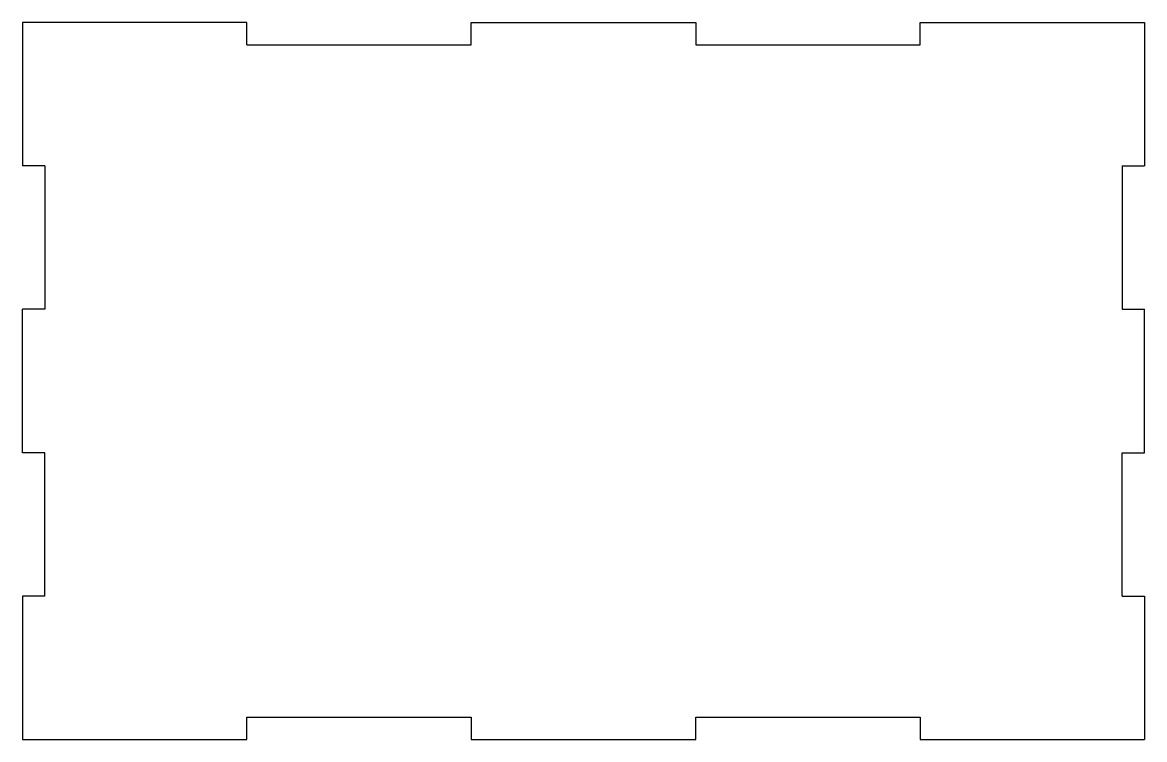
# Model space of a CAD drawing. Header units: millimetres. Extents: x -78 to 78, y -45 to 55.
import ezdxf

# ---------------------------------------------------------------- set-up
doc = ezdxf.new("R2010")
doc.units = ezdxf.units.MM
doc.layers.add('Shape2DView', color=7, linetype='CONTINUOUS')

msp = doc.modelspace()

# ---------------------------------------------------------------- linework, layer by layer
at = {"layer": 'Shape2DView'}
for p, q in [((-78.125, 54.755), (-78.125, 34.779)), ((-46.875, 54.755), (-78.125, 54.755)), ((-46.875, 51.63), (-46.875, 54.755)), ((-15.625, 51.63), (-15.625, 54.755)), ((-15.625, 54.755), (15.625, 54.755)), ((15.625, 54.755), (15.625, 51.63)), ((46.875, 51.63), (46.875, 54.755)), ((46.875, 54.755), (78.125, 54.755)), ((78.125, 54.755), (78.125, 34.779)), ((-46.875, 51.63), (-15.625, 51.63)), ((15.625, 51.63), (46.875, 51.63)), ((-75, 34.779), (-78.125, 34.779)), ((-75, 34.779), (-75, 14.803)), ((75, 34.779), (78.125, 34.779)), ((75, 34.779), (75, 14.803)), ((-78.125, -5.173), (-78.125, 14.803)), ((-75, 14.803), (-78.125, 14.803)), ((75, 14.803), (78.125, 14.803)), ((78.125, -5.173), (78.125, 14.803)), ((-75, -5.173), (-78.125, -5.173)), ((-75, -25.149), (-75, -5.173)), ((75, -5.173), (78.125, -5.173)), ((75, -25.149), (75, -5.173)), ((-78.125, -25.149), (-78.125, -45.125)), ((-75, -25.149), (-78.125, -25.149)), ((75, -25.149), (78.125, -25.149)), ((78.125, -25.149), (78.125, -45.125)), ((-46.875, -42), (-15.625, -42)), ((-46.875, -45.125), (-46.875, -42)), ((-15.625, -42), (-15.625, -45.125)), ((15.625, -42), (46.875, -42)), ((15.625, -45.125), (15.625, -42)), ((46.875, -42), (46.875, -45.125)), ((-78.125, -45.125), (-46.875, -45.125)), ((-15.625, -45.125), (15.625, -45.125)), ((46.875, -45.125), (78.125, -45.125))]:
    msp.add_line(p, q, dxfattribs=at)

doc.saveas('drawing.dxf')
